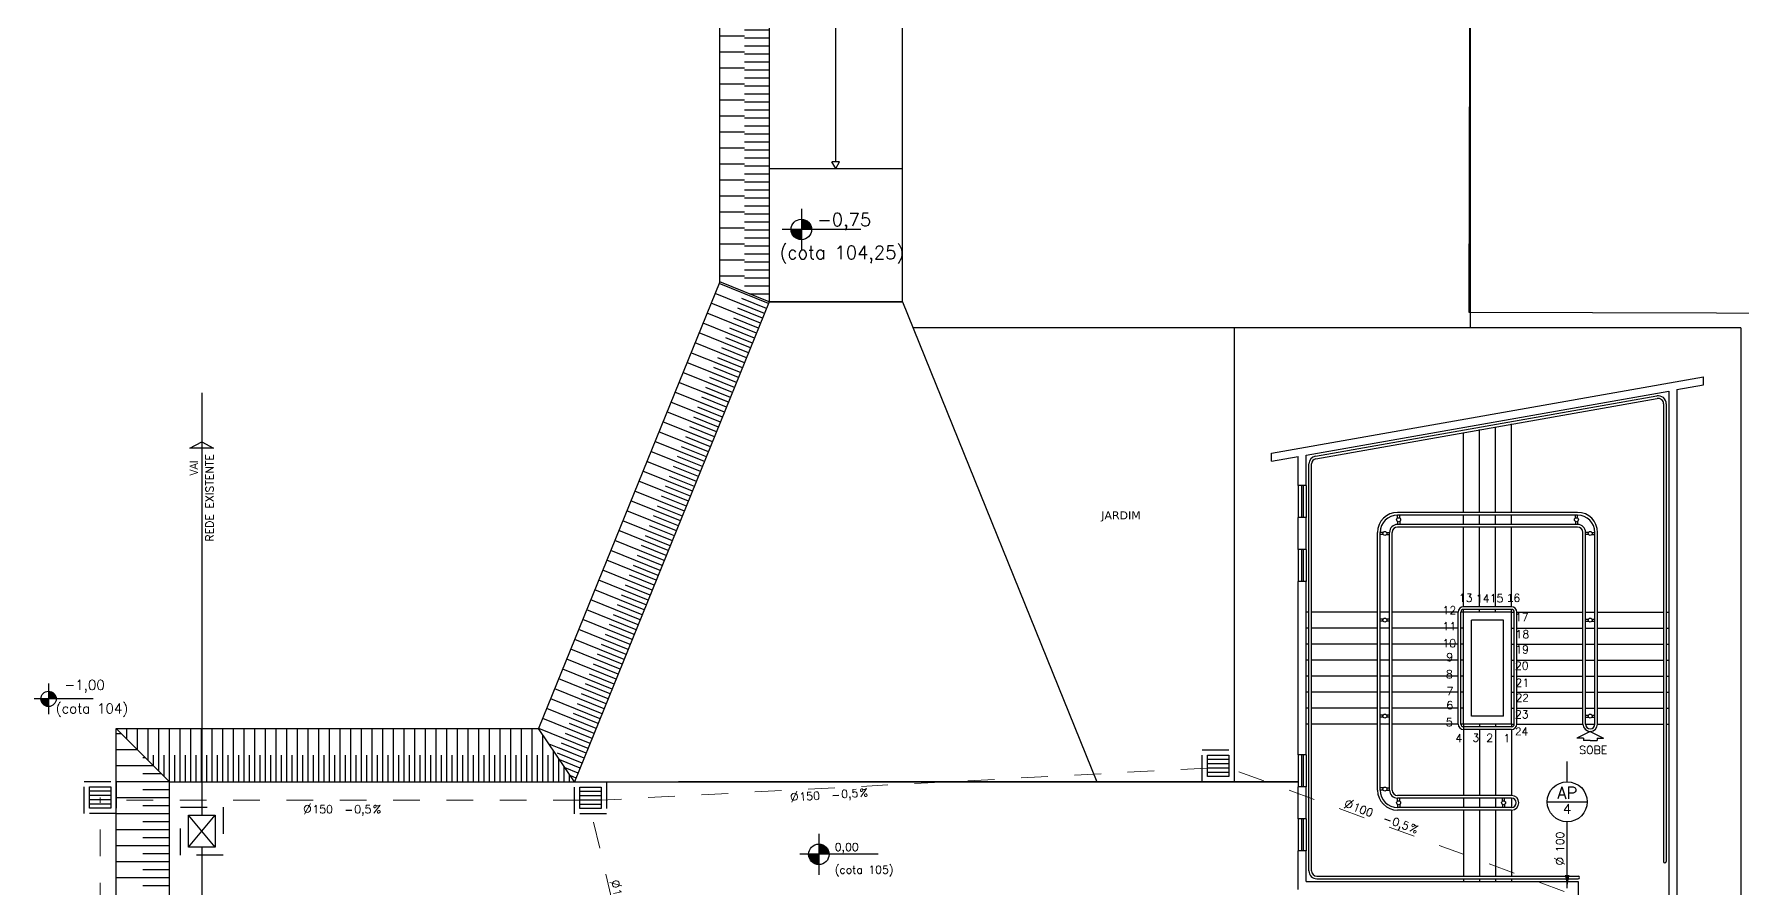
# Model space of a CAD drawing. Header units: millimetres. Extents: x -2485 to 3289, y -257 to 1952.
# Drawn here: x 40.77 to 47.17, y 53.94 to 57.14 of the extents above; entities that cross this region are included whole.
import ezdxf
from ezdxf.enums import TextEntityAlignment as Align

# ---------------------------------------------------------------- set-up
doc = ezdxf.new("R2010")
doc.units = ezdxf.units.MM
doc.header["$LTSCALE"] = 0.3
for name, pattern in [('CONTINUO', [0]), ('HID', [0.37, 0.07, -0.1, 0.03, -0.1, 0.07]), ('T-5CM', [0.1, 0.05, -0.05])]:
    doc.linetypes.add(name, pattern=pattern)
for name, color, linetype in [('CAIXAS', 3, 'Continuous'), ('IMPLANTAÇÃO ESGOTO', 2, 'Continuous'), ('PAREDE', 7, 'CONTINUO'), ('PAREDE_CTR25', 7, 'Continuous'), ('TEX', 11, 'Continuous'), ('TEXTO', 3, 'Continuous')]:
    doc.layers.add(name, color=color, linetype=linetype)
doc.layers.add('IMPLANTAÇÃO  ÁGUA PLUVIAL', color=6, linetype='HID', lineweight=15)
doc.layers.add('prumada', color=9, linetype='Continuous', lineweight=15)
doc.styles.add('ROMANS', font='romans.shx', dxfattribs={"height": 0.03})

# ---------------------------------------------------------------- blocks, each defined once
blk = doc.blocks.new('CP40N')
at = {"layer": 'CAIXAS', "linetype": 'T-5CM'}
for p, q in [((-0.3, -0.3), (-0.3, 0.3)), ((-0.3, 0.3), (0.3, 0.3)), ((0.3, 0.3), (0.3, -0.3)), ((0.3, -0.3), (-0.3, -0.3))]:
    blk.add_line(p, q, dxfattribs=at)
at = {"layer": 'CAIXAS', "color": 9, "linetype": 'Continuous'}
for p, q in [((-0.2, -0.2), (-0.2, 0.2)), ((-0.2, 0.2), (0.2, 0.2)), ((0.2, 0.2), (0.2, -0.2)), ((0.2, -0.2), (-0.2, -0.2))]:
    blk.add_line(p, q, dxfattribs=at)
at = {"layer": 'CAIXAS', "color": 7}
for p, q in [((0.2, 0.12), (-0.2, 0.12)), ((0.2, 0.04), (-0.2, 0.04)), ((0.2, -0.04), (-0.2, -0.04)), ((0.2, -0.12), (-0.2, -0.12))]:
    blk.add_line(p, q, dxfattribs=at)
blk = doc.blocks.new('N90')
at = {"layer": 'TEX'}
blk.add_line((0, 0.4152), (0, 0.4908), dxfattribs=at)
at = {"layer": 'TEX', "color": 5, "linetype": 'Continuous'}
blk.add_line((-0.075, 0.3402), (0.075, 0.3402), dxfattribs=at)
at = {"layer": 'TEX', "color": 11}
blk.add_line((0, 0.0162), (0, 0.2652), dxfattribs=at)
at = {"layer": 'TEX', "color": 5, "linetype": 'Continuous'}
blk.add_circle((0, 0.3402), 0.075, dxfattribs=at)
at = {"layer": 'TEX', "color": 11}
blk.add_solid([(0.0083, 0.0662), (-0.0083, 0.0662), (0, 0.0162)], dxfattribs=at)
at = {"layer": 'TEX', "color": 5, "style": 'ROMANS'}
blk.add_text('%%c', height=0.04, rotation=90, dxfattribs=at).set_placement((-0.0083, 0.1))
at = {"layer": 'TEX', "color": 9, "linetype": 'Continuous', "style": 'ROMANS'}
for tag, height, p in [('L', 0.045, (0, 0.3515)), ('N', 0.036, (0, 0.2952))]:
    blk.add_attdef(tag, text='', height=height, dxfattribs=at).set_placement(p, align=Align.CENTER)
at = {"layer": 'TEX', "color": 5, "linetype": 'Continuous', "style": 'ROMANS'}
blk.add_attdef('N', (-0.012, 0.1511), '', height=0.03, rotation=90, dxfattribs=at)
blk = doc.blocks.new('DD')
at = {"layer": 'TEX', "color": 9}
blk.add_line((0.1881, 0.0234), (0.2108, 0.0234), dxfattribs=at)
at = {"layer": 'TEX', "color": 9, "style": 'ROMANS'}
for s, height, p in [('%%c', 0.04, (0.0265, 0.0079)), ('%', 0.03, (0.2889, 0.0116))]:
    blk.add_text(s, height=height, dxfattribs=at).set_placement(p)
blk.add_attdef('N', (0.0624, 0.0116), '', height=0.03, dxfattribs=at)
blk.add_attdef('INCL', text='', height=0.03, dxfattribs=at).set_placement((0.2837, 0.0116), align=Align.RIGHT)
blk = doc.blocks.new('s8d')
at = {"layer": 'TEX', "color": 5}
blk.add_lwpolyline([(-0.024, -0.0446), (-0.024, 0.0446), (0, 0)], close=True, dxfattribs=at)
at = {"layer": 'TEX', "color": 5, "style": 'ROMANS'}
blk.add_text('VAI', height=0.03, dxfattribs=at).set_placement((-0.0704, 0.0146), align=Align.RIGHT)
blk.add_attdef('NOME', text='', height=0.03, dxfattribs=at).set_placement((-0.0466, -0.0446), align=Align.RIGHT)
blk = doc.blocks.new('ce50x60')
at = {"layer": 'CAIXAS', "linetype": 'T-5CM'}
for p, q in [((0, 0.8), (0.9, 0.8)), ((0, 0), (0, 0.8)), ((0.9, 0.8), (0.9, 0)), ((0.9, 0), (0, 0))]:
    blk.add_line(p, q, dxfattribs=at)
at = {"layer": 'CAIXAS', "color": 9, "linetype": 'Continuous'}
for p, q in [((0.15, 0.15), (0.15, 0.65)), ((0.15, 0.65), (0.75, 0.65)), ((0.75, 0.65), (0.75, 0.15)), ((0.75, 0.15), (0.15, 0.15))]:
    blk.add_line(p, q, dxfattribs=at)
at = {"layer": 'CAIXAS'}
for p, q in [((0.75, 0.65), (0.15, 0.15)), ((0.75, 0.15), (0.15, 0.65))]:
    blk.add_line(p, q, dxfattribs=at)

msp = doc.modelspace()

# ---------------------------------------------------------------- hatches: boundary and pattern name
at = {"layer": 'PAREDE'}
h = msp.add_hatch(color=256, dxfattribs=at)
h.paths.add_polyline_path([(43.708056, 54.107954), (43.708056, 54.069554), (43.746456, 54.069554, 0.41421356)])
h.paths.add_polyline_path([(43.708056, 54.069554), (43.669656, 54.069554, 0.41421356), (43.708056, 54.031154)])
h = msp.add_hatch(color=256, dxfattribs=at)
h.paths.add_polyline_path([(43.708056, 54.107954), (43.708056, 54.069554), (43.746456, 54.069554, 0.41421356)])
h.paths.add_polyline_path([(43.708056, 54.069554), (43.669656, 54.069554, 0.41421356), (43.708056, 54.031154)])
at = {"layer": 'PAREDE_CTR25'}
h = msp.add_hatch(dxfattribs=at)
h.set_pattern_fill('_USER', color=256, scale=0.06, style=0, pattern_type=0)
h.set_pattern_definition([(0, (43.336097, 56.17847), (0, 0.06), [])])
h.paths.add_polyline_path([(43.336097, 56.216032), (43.428775, 56.178472), (43.428775, 57.440912), (43.336097, 57.440912)])
h = msp.add_hatch(dxfattribs=at)
h.set_pattern_fill('_USER', color=256, scale=0.03, style=0, pattern_type=0)
h.set_pattern_definition([(0, (43.428775, 56.140912), (0, 0.03), [])])
h.paths.add_polyline_path([(43.428775, 56.178472), (43.521453, 56.140912), (43.521453, 57.440912), (43.428775, 57.440912)])
h = msp.add_hatch(color=256, dxfattribs=at)
h.paths.add_polyline_path([(43.642335, 56.451058), (43.642335, 56.412658), (43.680735, 56.412658, 0.41421356)])
h.paths.add_polyline_path([(43.642335, 56.412658), (43.603935, 56.412658, 0.41421356), (43.642335, 56.374258)])
h = msp.add_hatch(color=256, dxfattribs=at)
h.paths.add_polyline_path([(43.642335, 56.451058), (43.642335, 56.412658), (43.680735, 56.412658, 0.41421356)])
h.paths.add_polyline_path([(43.642335, 56.412658), (43.603935, 56.412658, 0.41421356), (43.642335, 56.374258)])
h = msp.add_hatch(color=256, dxfattribs=at)
h.paths.add_polyline_path([(40.81941, 54.68114), (40.81941, 54.65234), (40.84821, 54.65234, 0.41421356)])
h.paths.add_polyline_path([(40.81941, 54.65234), (40.79061, 54.65234, 0.41421356), (40.81941, 54.62354)])
h = msp.add_hatch(color=256, dxfattribs=at)
h.paths.add_polyline_path([(40.81941, 54.68114), (40.81941, 54.65234), (40.84821, 54.65234, 0.41421356)])
h.paths.add_polyline_path([(40.81941, 54.65234), (40.79061, 54.65234, 0.41421356), (40.81941, 54.62354)])

# ---------------------------------------------------------------- linework, layer by layer
at = {"layer": 'IMPLANTAÇÃO  ÁGUA PLUVIAL'}
for p, q in [((45.165453, 54.392912), (42.891953, 54.272912)), ((46.503358, 53.930319), (45.245453, 54.392912)), ((41.012453, 51.863038), (41.012453, 54.282135)), ((42.811953, 54.272912), (41.052453, 54.272912)), ((43.161453, 52.924967), (42.851431, 54.240912))]:
    msp.add_line(p, q, dxfattribs=at)
at = {"layer": 'IMPLANTAÇÃO ESGOTO'}
for p, q in [((41.393964, 55.799726), (41.393964, 54.21695)), ((41.393964, 54.09695), (41.393964, 52.615936))]:
    msp.add_line(p, q, dxfattribs=at)
at = {"layer": 'PAREDE'}
for p, q in [((43.336097, 56.216032), (42.657207, 54.540912)), ((43.519106, 56.13512), (43.333669, 56.210042)), ((43.521453, 56.140912), (43.336097, 56.216032)), ((43.521453, 56.140912), (42.791953, 54.340912)), ((43.521453, 56.140912), (42.791953, 54.340912)), ((43.521453, 56.140912), (42.791953, 54.340912)), ((43.489057, 56.060978), (43.30362, 56.135899)), ((43.504081, 56.098049), (43.318645, 56.17297)), ((43.504081, 56.098049), (43.411363, 56.13551)), ((43.511594, 56.116585), (43.418875, 56.154045)), ((43.519106, 56.13512), (43.426387, 56.172581)), ((44.021453, 56.140912), (43.521453, 56.140912)), ((43.521453, 56.140912), (44.021453, 56.140912)), ((44.021453, 56.140912), (44.750953, 54.340912)), ((43.474033, 56.023906), (43.288596, 56.098828)), ((43.481545, 56.042442), (43.388827, 56.079903)), ((43.489057, 56.060978), (43.396339, 56.098438)), ((43.496569, 56.079513), (43.403851, 56.116974)), ((43.443985, 55.949764), (43.258548, 56.024685)), ((43.459009, 55.986835), (43.273572, 56.061757)), ((43.451497, 55.9683), (43.358778, 56.00576)), ((43.459009, 55.986835), (43.366291, 56.024296)), ((43.466521, 56.005371), (43.373803, 56.042832)), ((43.474033, 56.023906), (43.381315, 56.061367)), ((45.265453, 56.043183), (44.06106, 56.043183)), ((45.265453, 56.043183), (45.265453, 54.340912)), ((47.165453, 56.043183), (45.265453, 56.043183)), ((47.165453, 56.043183), (47.165453, 53.489837)), ((43.413937, 55.875622), (43.2285, 55.950543)), ((43.428961, 55.912693), (43.243524, 55.987614)), ((43.428961, 55.912693), (43.336242, 55.950153)), ((43.436473, 55.931228), (43.343754, 55.968689)), ((43.443985, 55.949764), (43.351266, 55.987225)), ((43.383888, 55.801479), (43.198451, 55.8764)), ((43.398912, 55.83855), (43.213476, 55.913472)), ((43.398912, 55.83855), (43.306194, 55.876011)), ((43.406424, 55.857086), (43.313706, 55.894547)), ((43.413937, 55.875622), (43.321218, 55.913082)), ((43.421449, 55.894157), (43.32873, 55.931618)), ((43.368864, 55.764408), (43.183427, 55.839329)), ((43.376376, 55.782943), (43.283658, 55.820404)), ((43.383888, 55.801479), (43.29117, 55.83894)), ((43.3914, 55.820015), (43.298682, 55.857475)), ((45.405453, 55.574319), (47.025453, 55.859969)), ((45.535453, 55.566779), (46.895453, 55.806584)), ((46.895453, 55.806584), (46.895453, 53.877837)), ((46.925453, 55.811873), (47.025453, 55.829506)), ((46.925453, 55.811873), (46.925453, 53.847837)), ((47.025453, 55.829506), (47.025453, 55.859969)), ((43.338816, 55.690265), (43.153379, 55.765187)), ((43.35384, 55.727337), (43.168403, 55.802258)), ((43.346328, 55.708801), (43.253609, 55.746262)), ((43.35384, 55.727337), (43.261122, 55.764797)), ((43.361352, 55.745872), (43.268634, 55.783333)), ((43.368864, 55.764408), (43.276146, 55.801868)), ((45.570243, 55.562759), (46.850243, 55.788458)), ((45.57198, 55.552911), (46.85198, 55.77861)), ((46.875453, 55.758913), (46.875453, 54.04264)), ((46.885453, 55.758913), (46.885453, 54.04264)), ((43.308768, 55.616123), (43.123331, 55.691044)), ((43.323792, 55.653194), (43.138355, 55.728115)), ((43.323792, 55.653194), (43.231073, 55.690655)), ((43.331304, 55.67173), (43.238585, 55.70919)), ((43.338816, 55.690265), (43.246097, 55.727726)), ((46.305453, 55.673), (46.305453, 55.683155)), ((46.305453, 55.35167), (46.305453, 55.682242)), ((43.278719, 55.54198), (43.093282, 55.616902)), ((43.293743, 55.579052), (43.108306, 55.653973)), ((43.293743, 55.579052), (43.201025, 55.616512)), ((43.301255, 55.597587), (43.208537, 55.635048)), ((43.308768, 55.616123), (43.216049, 55.653584)), ((43.31628, 55.634658), (43.223561, 55.672119)), ((46.125453, 55.641262), (46.125453, 55.651416)), ((46.125453, 55.35167), (46.125453, 55.650503)), ((46.185453, 55.651841), (46.185453, 55.661995)), ((46.185453, 55.35167), (46.185453, 55.661083)), ((46.245453, 55.662421), (46.245453, 55.672575)), ((46.245453, 55.35167), (46.245453, 55.671663)), ((43.263695, 55.504909), (43.078258, 55.57983)), ((43.271207, 55.523445), (43.178489, 55.560905)), ((43.278719, 55.54198), (43.186001, 55.579441)), ((43.286231, 55.560516), (43.193513, 55.597977)), ((45.405453, 55.543856), (45.405453, 55.574319)), ((45.405453, 55.543856), (45.505453, 55.561489)), ((45.505453, 55.452308), (45.505453, 55.561489)), ((45.535453, 55.452308), (45.535453, 55.566779)), ((43.233647, 55.430767), (43.04821, 55.505688)), ((43.248671, 55.467838), (43.063234, 55.542759)), ((43.241159, 55.449302), (43.14844, 55.486763)), ((43.248671, 55.467838), (43.155952, 55.505299)), ((43.256183, 55.486373), (43.163465, 55.523834)), ((43.263695, 55.504909), (43.170977, 55.54237)), ((45.545453, 54.007837), (45.545453, 55.533215)), ((45.555453, 54.007837), (45.555453, 55.533215)), ((43.203598, 55.356624), (43.018162, 55.431546)), ((43.218623, 55.393695), (43.033186, 55.468617)), ((43.218623, 55.393695), (43.125904, 55.431156)), ((43.226135, 55.412231), (43.133416, 55.449692)), ((43.233647, 55.430767), (43.140928, 55.468227)), ((45.535453, 55.452308), (45.505453, 55.452308)), ((45.505453, 55.452308), (45.505453, 55.332308)), ((45.517453, 55.452308), (45.517453, 55.332308)), ((45.523453, 55.452308), (45.523453, 55.332308)), ((45.535453, 55.452308), (45.535453, 55.332308)), ((43.188574, 55.319553), (43.003137, 55.394474)), ((43.196086, 55.338089), (43.103368, 55.375549)), ((43.203598, 55.356624), (43.11088, 55.394085)), ((43.211111, 55.37516), (43.118392, 55.41262)), ((43.158526, 55.24541), (42.973089, 55.320332)), ((43.17355, 55.282482), (42.988113, 55.357403)), ((43.166038, 55.263946), (43.07332, 55.301407)), ((43.17355, 55.282482), (43.080832, 55.319942)), ((43.181062, 55.301017), (43.088344, 55.338478)), ((43.188574, 55.319553), (43.095856, 55.357014)), ((45.505453, 55.212308), (45.505453, 55.332308)), ((45.535453, 55.332308), (45.505453, 55.332308)), ((45.535453, 55.212308), (45.535453, 55.332308)), ((46.552953, 55.35167), (45.877953, 55.35167)), ((46.552953, 55.34167), (45.877953, 55.34167)), ((45.877953, 55.330514), (45.877953, 55.34167)), ((45.877953, 55.317826), (45.877953, 55.30667)), ((46.552953, 55.30667), (45.877953, 55.30667)), ((46.552953, 55.29667), (45.877953, 55.29667)), ((45.885953, 55.330514), (45.885953, 55.34167)), ((45.885953, 55.317826), (45.885953, 55.30667)), ((46.125453, 55.30667), (46.125453, 55.34167)), ((46.125453, 54.997837), (46.125453, 55.29667)), ((46.185453, 55.30667), (46.185453, 55.34167)), ((46.185453, 54.997837), (46.185453, 55.29667)), ((46.245453, 55.30667), (46.245453, 55.34167)), ((46.245453, 54.997837), (46.245453, 55.29667)), ((46.305453, 55.30667), (46.305453, 55.34167)), ((46.305453, 54.997837), (46.305453, 55.29667)), ((46.544953, 55.330514), (46.544953, 55.34167)), ((46.544953, 55.317826), (46.544953, 55.30667)), ((46.552953, 55.330514), (46.552953, 55.34167)), ((46.552953, 55.317826), (46.552953, 55.30667)), ((43.128478, 55.171268), (42.943041, 55.246189)), ((43.143502, 55.208339), (42.958065, 55.283261)), ((43.143502, 55.208339), (43.050783, 55.2458)), ((43.151014, 55.226875), (43.058295, 55.264335)), ((43.158526, 55.24541), (43.065808, 55.282871)), ((45.802953, 54.310337), (45.802953, 55.27667)), ((45.824108, 55.27667), (45.812953, 55.27667)), ((45.812953, 54.310337), (45.812953, 55.27667)), ((45.824108, 55.26867), (45.812953, 55.26867)), ((45.836797, 55.27667), (45.847953, 55.27667)), ((45.836797, 55.26867), (45.847953, 55.26867)), ((45.847953, 54.310337), (45.847953, 55.27667)), ((45.857953, 54.310337), (45.857953, 55.27667)), ((46.572953, 54.557837), (46.572953, 55.27667)), ((46.582953, 54.557837), (46.582953, 55.27667)), ((46.594108, 55.27667), (46.582953, 55.27667)), ((46.594108, 55.26867), (46.582953, 55.26867)), ((46.606797, 55.27667), (46.617953, 55.27667)), ((46.606797, 55.26867), (46.617953, 55.26867)), ((46.617953, 54.557837), (46.617953, 55.27667)), ((46.627953, 54.557837), (46.627953, 55.27667)), ((43.098429, 55.097125), (42.912993, 55.172047)), ((43.113454, 55.134197), (42.928017, 55.209118)), ((43.113454, 55.134197), (43.020735, 55.171657)), ((43.120966, 55.152732), (43.028247, 55.190193)), ((43.128478, 55.171268), (43.035759, 55.208729)), ((43.13599, 55.189804), (43.043271, 55.227264)), ((45.535453, 55.212308), (45.505453, 55.212308)), ((45.505453, 55.212308), (45.505453, 55.092308)), ((45.517453, 55.212308), (45.517453, 55.092308)), ((45.523453, 55.212308), (45.523453, 55.092308)), ((45.535453, 55.212308), (45.535453, 55.092308)), ((43.083405, 55.060054), (42.897968, 55.134976)), ((43.090917, 55.07859), (42.998199, 55.116051)), ((43.098429, 55.097125), (43.005711, 55.134586)), ((43.105941, 55.115661), (43.013223, 55.153122)), ((43.053357, 54.985912), (42.86792, 55.060833)), ((43.068381, 55.022983), (42.882944, 55.097904)), ((43.060869, 55.004447), (42.968151, 55.041908)), ((43.068381, 55.022983), (42.975663, 55.060444)), ((43.075893, 55.041519), (42.983175, 55.078979)), ((43.083405, 55.060054), (42.990687, 55.097515)), ((45.505453, 54.442837), (45.505453, 55.092308)), ((45.535453, 55.092308), (45.505453, 55.092308)), ((45.535453, 54.442837), (45.535453, 55.092308)), ((43.023309, 54.911769), (42.837872, 54.986691)), ((43.038333, 54.948841), (42.852896, 55.023762)), ((43.038333, 54.948841), (42.945614, 54.986301)), ((43.045845, 54.967376), (42.953126, 55.004837)), ((43.053357, 54.985912), (42.960639, 55.023372)), ((45.545453, 54.977837), (45.535453, 54.977837)), ((45.802953, 54.977837), (45.555453, 54.977837)), ((45.825453, 54.977837), (45.812953, 54.977837)), ((45.825453, 54.977837), (45.812953, 54.977837)), ((45.847953, 54.977837), (45.812953, 54.977837)), ((45.847953, 54.977837), (45.835453, 54.977837)), ((45.847953, 54.977837), (45.835453, 54.977837)), ((46.105453, 54.977837), (45.857953, 54.977837)), ((46.105453, 54.557837), (46.105453, 54.977837)), ((46.115453, 54.557837), (46.115453, 54.977837)), ((46.125453, 54.977837), (46.115453, 54.977837)), ((46.125453, 54.977837), (46.115453, 54.977837)), ((46.305453, 54.997837), (46.125453, 54.997837)), ((46.305453, 54.987837), (46.125453, 54.987837)), ((46.125453, 54.977837), (46.125453, 54.987837)), ((46.305453, 54.977837), (46.125453, 54.977837)), ((46.125453, 54.557837), (46.125453, 54.977837)), ((46.185453, 54.977837), (46.185453, 54.987837)), ((46.245453, 54.977837), (46.245453, 54.987837)), ((46.305453, 54.977837), (46.305453, 54.987837)), ((46.305453, 54.977837), (46.315453, 54.977837)), ((46.305453, 54.977837), (46.315453, 54.977837)), ((46.305453, 54.557837), (46.305453, 54.977837)), ((46.315453, 54.557837), (46.315453, 54.977837)), ((46.325453, 54.557837), (46.325453, 54.977837)), ((46.325453, 54.977837), (46.572953, 54.977837)), ((46.582953, 54.977837), (46.595453, 54.977837)), ((46.582953, 54.977837), (46.617953, 54.977837)), ((46.605453, 54.977837), (46.617953, 54.977837)), ((46.627953, 54.977837), (46.875453, 54.977837)), ((46.885453, 54.977837), (46.895453, 54.977837)), ((42.99326, 54.837627), (42.807823, 54.912548)), ((43.008285, 54.874698), (42.822848, 54.949619)), ((43.008285, 54.874698), (42.915566, 54.912159)), ((43.015797, 54.893234), (42.923078, 54.930694)), ((43.023309, 54.911769), (42.93059, 54.94923)), ((43.030821, 54.930305), (42.938102, 54.967766)), ((45.545453, 54.917837), (45.535453, 54.917837)), ((45.802953, 54.917837), (45.555453, 54.917837)), ((45.824108, 54.951837), (45.812953, 54.951837)), ((45.824108, 54.943837), (45.812953, 54.943837)), ((45.825453, 54.917837), (45.812953, 54.917837)), ((45.825453, 54.917837), (45.812953, 54.917837)), ((45.847953, 54.917837), (45.812953, 54.917837)), ((45.847953, 54.917837), (45.835453, 54.917837)), ((45.847953, 54.917837), (45.835453, 54.917837)), ((45.847953, 54.951837), (45.836797, 54.951837)), ((45.847953, 54.943837), (45.836797, 54.943837)), ((46.105453, 54.917837), (45.857953, 54.917837)), ((46.125453, 54.917837), (46.115453, 54.917837)), ((46.125453, 54.917837), (46.115453, 54.917837)), ((46.275453, 54.947837), (46.155453, 54.947837)), ((46.155453, 54.587837), (46.155453, 54.947837)), ((46.275453, 54.587837), (46.275453, 54.947837)), ((46.305453, 54.917837), (46.315453, 54.917837)), ((46.305453, 54.917837), (46.315453, 54.917837)), ((46.325453, 54.917837), (46.572953, 54.917837)), ((46.582953, 54.951837), (46.594108, 54.951837)), ((46.582953, 54.943837), (46.594108, 54.943837)), ((46.582953, 54.917837), (46.595453, 54.917837)), ((46.582953, 54.917837), (46.617953, 54.917837)), ((46.605453, 54.917837), (46.617953, 54.917837)), ((46.606797, 54.951837), (46.617953, 54.951837)), ((46.606797, 54.943837), (46.617953, 54.943837)), ((46.627953, 54.917837), (46.875453, 54.917837)), ((46.885453, 54.917837), (46.895453, 54.917837)), ((42.978236, 54.800556), (42.792799, 54.875477)), ((42.985748, 54.819091), (42.89303, 54.856552)), ((42.99326, 54.837627), (42.900542, 54.875087)), ((43.000772, 54.856162), (42.908054, 54.893623)), ((45.545453, 54.857837), (45.535453, 54.857837)), ((45.802953, 54.857837), (45.555453, 54.857837)), ((45.825453, 54.857837), (45.812953, 54.857837)), ((45.825453, 54.857837), (45.812953, 54.857837)), ((45.847953, 54.857837), (45.812953, 54.857837)), ((45.847953, 54.857837), (45.835453, 54.857837)), ((45.847953, 54.857837), (45.835453, 54.857837)), ((46.105453, 54.857837), (45.857953, 54.857837)), ((46.125453, 54.857837), (46.115453, 54.857837)), ((46.305453, 54.857837), (46.315453, 54.857837)), ((46.325453, 54.857837), (46.572953, 54.857837)), ((46.582953, 54.857837), (46.595453, 54.857837)), ((46.582953, 54.857837), (46.617953, 54.857837)), ((46.605453, 54.857837), (46.617953, 54.857837)), ((46.627953, 54.857837), (46.875453, 54.857837)), ((46.885453, 54.857837), (46.895453, 54.857837)), ((42.948188, 54.726413), (42.762751, 54.801334)), ((42.963212, 54.763484), (42.777775, 54.838406)), ((42.9557, 54.744949), (42.862982, 54.782409)), ((42.963212, 54.763484), (42.870494, 54.800945)), ((42.970724, 54.78202), (42.878006, 54.819481)), ((42.978236, 54.800556), (42.885518, 54.838016)), ((45.545453, 54.797837), (45.535453, 54.797837)), ((45.802953, 54.797837), (45.555453, 54.797837)), ((45.825453, 54.797837), (45.812953, 54.797837)), ((45.825453, 54.797837), (45.812953, 54.797837)), ((45.847953, 54.797837), (45.812953, 54.797837)), ((45.847953, 54.797837), (45.835453, 54.797837)), ((45.847953, 54.797837), (45.835453, 54.797837)), ((46.105453, 54.797837), (45.857953, 54.797837)), ((46.125453, 54.797837), (46.115453, 54.797837)), ((46.305453, 54.797837), (46.315453, 54.797837)), ((46.325453, 54.797837), (46.572953, 54.797837)), ((46.582953, 54.797837), (46.595453, 54.797837)), ((46.582953, 54.797837), (46.617953, 54.797837)), ((46.605453, 54.797837), (46.617953, 54.797837)), ((46.627953, 54.797837), (46.875453, 54.797837)), ((46.885453, 54.797837), (46.895453, 54.797837)), ((42.91814, 54.652271), (42.732703, 54.727192)), ((42.933164, 54.689342), (42.747727, 54.764263)), ((42.933164, 54.689342), (42.840445, 54.726803)), ((42.940676, 54.707877), (42.847957, 54.745338)), ((42.948188, 54.726413), (42.855469, 54.763874)), ((45.545453, 54.737837), (45.535453, 54.737837)), ((45.802953, 54.737837), (45.555453, 54.737837)), ((45.825453, 54.737837), (45.812953, 54.737837)), ((45.825453, 54.737837), (45.812953, 54.737837)), ((45.847953, 54.737837), (45.812953, 54.737837)), ((45.847953, 54.737837), (45.812953, 54.737837)), ((45.847953, 54.737837), (45.835453, 54.737837)), ((45.847953, 54.737837), (45.835453, 54.737837)), ((46.105453, 54.737837), (45.857953, 54.737837)), ((46.125453, 54.737837), (46.115453, 54.737837)), ((46.305453, 54.737837), (46.315453, 54.737837)), ((46.305453, 54.737837), (46.315453, 54.737837)), ((46.325453, 54.737837), (46.572953, 54.737837)), ((46.325453, 54.737837), (46.572953, 54.737837)), ((46.582953, 54.737837), (46.595453, 54.737837)), ((46.582953, 54.737837), (46.595453, 54.737837)), ((46.582953, 54.737837), (46.617953, 54.737837)), ((46.582953, 54.737837), (46.617953, 54.737837)), ((46.605453, 54.737837), (46.617953, 54.737837)), ((46.605453, 54.737837), (46.617953, 54.737837)), ((46.627953, 54.737837), (46.875453, 54.737837)), ((46.627953, 54.737837), (46.875453, 54.737837)), ((46.885453, 54.737837), (46.895453, 54.737837)), ((46.885453, 54.737837), (46.895453, 54.737837)), ((42.903115, 54.615199), (42.717679, 54.690121)), ((42.910628, 54.633735), (42.817909, 54.671196)), ((42.91814, 54.652271), (42.825421, 54.689731)), ((42.925652, 54.670806), (42.832933, 54.708267)), ((45.545453, 54.677837), (45.535453, 54.677837)), ((45.802953, 54.677837), (45.555453, 54.677837)), ((45.825453, 54.677837), (45.812953, 54.677837)), ((45.825453, 54.677837), (45.812953, 54.677837)), ((45.847953, 54.677837), (45.812953, 54.677837)), ((45.847953, 54.677837), (45.835453, 54.677837)), ((45.847953, 54.677837), (45.835453, 54.677837)), ((46.105453, 54.677837), (45.857953, 54.677837)), ((46.125453, 54.677837), (46.115453, 54.677837)), ((46.125453, 54.677837), (46.115453, 54.677837)), ((46.305453, 54.677837), (46.315453, 54.677837)), ((46.305453, 54.677837), (46.315453, 54.677837)), ((46.325453, 54.677837), (46.572953, 54.677837)), ((46.582953, 54.677837), (46.595453, 54.677837)), ((46.582953, 54.677837), (46.617953, 54.677837)), ((46.605453, 54.677837), (46.617953, 54.677837)), ((46.627953, 54.677837), (46.875453, 54.677837)), ((46.885453, 54.677837), (46.895453, 54.677837)), ((42.873067, 54.541057), (42.68763, 54.615978)), ((42.888091, 54.578128), (42.702654, 54.653049)), ((42.880579, 54.559593), (42.787861, 54.597053)), ((42.888091, 54.578128), (42.795373, 54.615589)), ((42.895603, 54.596664), (42.802885, 54.634124)), ((42.903115, 54.615199), (42.810397, 54.65266)), ((45.545453, 54.617837), (45.535453, 54.617837)), ((45.545453, 54.617837), (45.535453, 54.617837)), ((45.802953, 54.617837), (45.555453, 54.617837)), ((45.825453, 54.617837), (45.812953, 54.617837)), ((45.825453, 54.617837), (45.812953, 54.617837)), ((45.847953, 54.617837), (45.812953, 54.617837)), ((45.824108, 54.591837), (45.812953, 54.591837)), ((45.847953, 54.617837), (45.835453, 54.617837)), ((45.847953, 54.617837), (45.835453, 54.617837)), ((45.847953, 54.591837), (45.836797, 54.591837)), ((46.105453, 54.617837), (45.857953, 54.617837)), ((46.125453, 54.617837), (46.115453, 54.617837)), ((46.125453, 54.617837), (46.115453, 54.617837)), ((46.305453, 54.617837), (46.315453, 54.617837)), ((46.305453, 54.617837), (46.315453, 54.617837)), ((46.325453, 54.617837), (46.572953, 54.617837)), ((46.582953, 54.617837), (46.595453, 54.617837)), ((46.582953, 54.617837), (46.617953, 54.617837)), ((46.582953, 54.591837), (46.594108, 54.591837)), ((46.605453, 54.617837), (46.617953, 54.617837)), ((46.606797, 54.591837), (46.617953, 54.591837)), ((46.627953, 54.617837), (46.875453, 54.617837)), ((46.885453, 54.617837), (46.895453, 54.617837)), ((41.072453, 53.427837), (41.072453, 54.540912)), ((41.072453, 54.540912), (42.657207, 54.540912)), ((41.072453, 54.540912), (41.272453, 54.340912)), ((41.112453, 54.500912), (41.112453, 54.540912)), ((41.152453, 54.460912), (41.152453, 54.540912)), ((41.192453, 54.440912), (41.192453, 54.540912)), ((41.232453, 54.440912), (41.232453, 54.540912)), ((41.272453, 54.440912), (41.272453, 54.540912)), ((41.312453, 54.440912), (41.312453, 54.540912)), ((41.352453, 54.440912), (41.352453, 54.540912)), ((41.392453, 54.440912), (41.392453, 54.540912)), ((41.432453, 54.440912), (41.432453, 54.540912)), ((41.472453, 54.440912), (41.472453, 54.540912)), ((41.512453, 54.440912), (41.512453, 54.540912)), ((41.552453, 54.440912), (41.552453, 54.540912)), ((41.592453, 54.440912), (41.592453, 54.540912)), ((41.632453, 54.440912), (41.632453, 54.540912)), ((41.672453, 54.440912), (41.672453, 54.540912)), ((41.712453, 54.440912), (41.712453, 54.540912)), ((41.752453, 54.440912), (41.752453, 54.540912)), ((41.792453, 54.440912), (41.792453, 54.540912)), ((41.832453, 54.440912), (41.832453, 54.540912)), ((41.872453, 54.440912), (41.872453, 54.540912)), ((41.912453, 54.440912), (41.912453, 54.540912)), ((41.952453, 54.440912), (41.952453, 54.540912)), ((41.992453, 54.440912), (41.992453, 54.540912)), ((42.032453, 54.440912), (42.032453, 54.540912)), ((42.072453, 54.440912), (42.072453, 54.540912)), ((42.112453, 54.440912), (42.112453, 54.540912)), ((42.152453, 54.440912), (42.152453, 54.540912)), ((42.192453, 54.440912), (42.192453, 54.540912)), ((42.232453, 54.440912), (42.232453, 54.540912)), ((42.272453, 54.440912), (42.272453, 54.540912)), ((42.312453, 54.440912), (42.312453, 54.540912)), ((42.352453, 54.440912), (42.352453, 54.540912)), ((42.392453, 54.440912), (42.392453, 54.540912)), ((42.432453, 54.440912), (42.432453, 54.540912)), ((42.472453, 54.440912), (42.472453, 54.540912)), ((42.512453, 54.440912), (42.512453, 54.540912)), ((42.552453, 54.440912), (42.552453, 54.540912)), ((42.592453, 54.440912), (42.592453, 54.540912)), ((42.632453, 54.440912), (42.632453, 54.540912)), ((42.791953, 54.340912), (42.657207, 54.540912)), ((42.791953, 54.340912), (42.657207, 54.540912)), ((42.843019, 54.466914), (42.657582, 54.541836)), ((42.858043, 54.503986), (42.672606, 54.578907)), ((42.858043, 54.503986), (42.765325, 54.541446)), ((42.865555, 54.522521), (42.772837, 54.559982)), ((42.873067, 54.541057), (42.780349, 54.578518)), ((45.545453, 54.557837), (45.535453, 54.557837)), ((45.545453, 54.557837), (45.535453, 54.557837)), ((45.802953, 54.557837), (45.555453, 54.557837)), ((45.824108, 54.583837), (45.812953, 54.583837)), ((45.825453, 54.557837), (45.812953, 54.557837)), ((45.847953, 54.557837), (45.812953, 54.557837)), ((45.847953, 54.557837), (45.835453, 54.557837)), ((45.847953, 54.583837), (45.836797, 54.583837)), ((46.105453, 54.557837), (45.857953, 54.557837)), ((46.125453, 54.557837), (46.115453, 54.557837)), ((46.305453, 54.557837), (46.125453, 54.557837)), ((46.125453, 54.557837), (46.125453, 54.537837)), ((46.305453, 54.547837), (46.125453, 54.547837)), ((46.305453, 54.537837), (46.125453, 54.537837)), ((46.125453, 54.537837), (46.125453, 54.290337)), ((46.275453, 54.587837), (46.155453, 54.587837)), ((46.185453, 54.557837), (46.185453, 54.547837)), ((46.185453, 54.537837), (46.185453, 54.290337)), ((46.245453, 54.557837), (46.245453, 54.547837)), ((46.245453, 54.537837), (46.245453, 54.290337)), ((46.305453, 54.557837), (46.315453, 54.557837)), ((46.305453, 54.557837), (46.305453, 54.547837)), ((46.305453, 54.537837), (46.305453, 54.290337)), ((46.325453, 54.557837), (46.572953, 54.557837)), ((46.600453, 54.530337), (46.550588, 54.505404)), ((46.582953, 54.583837), (46.594108, 54.583837)), ((46.582953, 54.557837), (46.595453, 54.557837)), ((46.595453, 54.557837), (46.617953, 54.557837)), ((46.600453, 54.530337), (46.650318, 54.505404)), ((46.606797, 54.583837), (46.617953, 54.583837)), ((46.627953, 54.557837), (46.875453, 54.557837)), ((46.885453, 54.557837), (46.895453, 54.557837)), ((41.072453, 54.522135), (41.09123, 54.522135)), ((41.072453, 54.462135), (41.15123, 54.462135)), ((42.672453, 54.440912), (42.672453, 54.518283)), ((42.827995, 54.429843), (42.696148, 54.483113)), ((42.827995, 54.429843), (42.735276, 54.467304)), ((42.835507, 54.448379), (42.742788, 54.485839)), ((42.843019, 54.466914), (42.7503, 54.504375)), ((42.850531, 54.48545), (42.757813, 54.522911)), ((46.574657, 54.505404), (46.550588, 54.505404)), ((46.574657, 54.505404), (46.574657, 54.496555)), ((46.600453, 54.496555), (46.574657, 54.496555)), ((46.600453, 54.496555), (46.626248, 54.496555)), ((46.626248, 54.505404), (46.626248, 54.496555)), ((46.626248, 54.505404), (46.650318, 54.505404)), ((41.072453, 54.402135), (41.172453, 54.402135)), ((41.172453, 54.432135), (41.18123, 54.432135)), ((41.172453, 54.402135), (41.21123, 54.402135)), ((41.192453, 54.420912), (41.192453, 54.440912)), ((41.192453, 54.420912), (41.192453, 54.440912)), ((41.212453, 54.400912), (41.212453, 54.440912)), ((41.232453, 54.380912), (41.232453, 54.440912)), ((41.232453, 54.380912), (41.232453, 54.440912)), ((41.252453, 54.360912), (41.252453, 54.440912)), ((41.272453, 54.340912), (41.272453, 54.440912)), ((41.272453, 54.340912), (41.272453, 54.440912)), ((41.292453, 54.340912), (41.292453, 54.440912)), ((41.312453, 54.340912), (41.312453, 54.440912)), ((41.312453, 54.340912), (41.312453, 54.440912)), ((41.332453, 54.340912), (41.332453, 54.440912)), ((41.352453, 54.340912), (41.352453, 54.440912)), ((41.352453, 54.340912), (41.352453, 54.440912)), ((41.372453, 54.340912), (41.372453, 54.440912)), ((41.392453, 54.340912), (41.392453, 54.440912)), ((41.392453, 54.340912), (41.392453, 54.440912)), ((41.412453, 54.340912), (41.412453, 54.440912)), ((41.432453, 54.340912), (41.432453, 54.440912)), ((41.432453, 54.340912), (41.432453, 54.440912)), ((41.452453, 54.340912), (41.452453, 54.440912)), ((41.472453, 54.340912), (41.472453, 54.440912)), ((41.472453, 54.340912), (41.472453, 54.440912)), ((41.492453, 54.340912), (41.492453, 54.440912)), ((41.512453, 54.340912), (41.512453, 54.440912)), ((41.512453, 54.340912), (41.512453, 54.440912)), ((41.532453, 54.340912), (41.532453, 54.440912)), ((41.552453, 54.340912), (41.552453, 54.440912)), ((41.552453, 54.340912), (41.552453, 54.440912)), ((41.572453, 54.340912), (41.572453, 54.440912)), ((41.592453, 54.340912), (41.592453, 54.440912)), ((41.592453, 54.340912), (41.592453, 54.440912)), ((41.612453, 54.340912), (41.612453, 54.440912)), ((41.632453, 54.340912), (41.632453, 54.440912)), ((41.632453, 54.340912), (41.632453, 54.440912)), ((41.652453, 54.340912), (41.652453, 54.440912)), ((41.672453, 54.340912), (41.672453, 54.440912)), ((41.672453, 54.340912), (41.672453, 54.440912)), ((41.692453, 54.340912), (41.692453, 54.440912)), ((41.712453, 54.340912), (41.712453, 54.440912)), ((41.712453, 54.340912), (41.712453, 54.440912)), ((41.732453, 54.340912), (41.732453, 54.440912)), ((41.752453, 54.340912), (41.752453, 54.440912)), ((41.752453, 54.340912), (41.752453, 54.440912)), ((41.772453, 54.340912), (41.772453, 54.440912)), ((41.792453, 54.340912), (41.792453, 54.440912)), ((41.792453, 54.340912), (41.792453, 54.440912)), ((41.812453, 54.340912), (41.812453, 54.440912)), ((41.832453, 54.340912), (41.832453, 54.440912)), ((41.832453, 54.340912), (41.832453, 54.440912)), ((41.852453, 54.340912), (41.852453, 54.440912)), ((41.872453, 54.340912), (41.872453, 54.440912)), ((41.872453, 54.340912), (41.872453, 54.440912)), ((41.892453, 54.340912), (41.892453, 54.440912)), ((41.912453, 54.340912), (41.912453, 54.440912)), ((41.912453, 54.340912), (41.912453, 54.440912)), ((41.932453, 54.340912), (41.932453, 54.440912)), ((41.952453, 54.340912), (41.952453, 54.440912)), ((41.952453, 54.340912), (41.952453, 54.440912)), ((41.972453, 54.340912), (41.972453, 54.440912)), ((41.992453, 54.340912), (41.992453, 54.440912)), ((41.992453, 54.340912), (41.992453, 54.440912)), ((42.012453, 54.340912), (42.012453, 54.440912)), ((42.032453, 54.340912), (42.032453, 54.440912)), ((42.032453, 54.340912), (42.032453, 54.440912)), ((42.052453, 54.340912), (42.052453, 54.440912)), ((42.072453, 54.340912), (42.072453, 54.440912)), ((42.072453, 54.340912), (42.072453, 54.440912)), ((42.092453, 54.340912), (42.092453, 54.440912)), ((42.112453, 54.340912), (42.112453, 54.440912)), ((42.112453, 54.340912), (42.112453, 54.440912)), ((42.132453, 54.340912), (42.132453, 54.440912)), ((42.152453, 54.340912), (42.152453, 54.440912)), ((42.152453, 54.340912), (42.152453, 54.440912)), ((42.172453, 54.340912), (42.172453, 54.440912)), ((42.192453, 54.340912), (42.192453, 54.440912)), ((42.192453, 54.340912), (42.192453, 54.440912)), ((42.212453, 54.340912), (42.212453, 54.440912)), ((42.232453, 54.340912), (42.232453, 54.440912)), ((42.232453, 54.340912), (42.232453, 54.440912)), ((42.252453, 54.340912), (42.252453, 54.440912)), ((42.272453, 54.340912), (42.272453, 54.440912)), ((42.272453, 54.340912), (42.272453, 54.440912)), ((42.292453, 54.340912), (42.292453, 54.440912)), ((42.312453, 54.340912), (42.312453, 54.440912)), ((42.312453, 54.340912), (42.312453, 54.440912)), ((42.332453, 54.340912), (42.332453, 54.440912)), ((42.352453, 54.340912), (42.352453, 54.440912)), ((42.352453, 54.340912), (42.352453, 54.440912)), ((42.372453, 54.340912), (42.372453, 54.440912)), ((42.392453, 54.340912), (42.392453, 54.440912)), ((42.392453, 54.340912), (42.392453, 54.440912)), ((42.412453, 54.340912), (42.412453, 54.440912)), ((42.432453, 54.340912), (42.432453, 54.440912)), ((42.432453, 54.340912), (42.432453, 54.440912)), ((42.452453, 54.340912), (42.452453, 54.440912)), ((42.472453, 54.340912), (42.472453, 54.440912)), ((42.472453, 54.340912), (42.472453, 54.440912)), ((42.492453, 54.340912), (42.492453, 54.440912)), ((42.512453, 54.340912), (42.512453, 54.440912)), ((42.512453, 54.340912), (42.512453, 54.440912)), ((42.532453, 54.340912), (42.532453, 54.440912)), ((42.552453, 54.340912), (42.552453, 54.440912)), ((42.552453, 54.340912), (42.552453, 54.440912)), ((42.572453, 54.340912), (42.572453, 54.440912)), ((42.592453, 54.340912), (42.592453, 54.440912)), ((42.592453, 54.340912), (42.592453, 54.440912)), ((42.612453, 54.340912), (42.612453, 54.440912)), ((42.632453, 54.340912), (42.632453, 54.440912)), ((42.632453, 54.340912), (42.632453, 54.440912)), ((42.652453, 54.340912), (42.652453, 54.440912)), ((42.672453, 54.340912), (42.672453, 54.440912)), ((42.672453, 54.340912), (42.672453, 54.440912)), ((42.692453, 54.340912), (42.692453, 54.440912)), ((42.712453, 54.440912), (42.712453, 54.458912)), ((42.712453, 54.340912), (42.712453, 54.440912)), ((42.712453, 54.340912), (42.712453, 54.440912)), ((42.820483, 54.411308), (42.727764, 54.448768)), ((42.732453, 54.340912), (42.732453, 54.429226)), ((42.812971, 54.392772), (42.736085, 54.423836)), ((42.812971, 54.392772), (42.736085, 54.423836)), ((42.752453, 54.340912), (42.752453, 54.399541)), ((42.752453, 54.340912), (42.752453, 54.399541)), ((45.535453, 54.442837), (45.505453, 54.442837)), ((45.505453, 54.442837), (45.505453, 54.322837)), ((45.517453, 54.442837), (45.517453, 54.322837)), ((45.523453, 54.442837), (45.523453, 54.322837)), ((45.535453, 54.442837), (45.535453, 54.322837)), ((41.072453, 54.342135), (41.172453, 54.342135)), ((41.172453, 54.372135), (41.24123, 54.372135)), ((41.172453, 54.342135), (41.27123, 54.342135)), ((41.272453, 54.340912), (45.505453, 54.340912)), ((41.272453, 53.427837), (41.272453, 54.340912)), ((42.805458, 54.374236), (42.756053, 54.394198)), ((42.772453, 54.340912), (42.772453, 54.369855)), ((42.797946, 54.355701), (42.776021, 54.364559)), ((42.797946, 54.355701), (42.776021, 54.364559)), ((45.503946, 54.340837), (43.181453, 54.340837)), ((45.503946, 54.340837), (43.181453, 54.340837)), ((41.072453, 54.282135), (41.172453, 54.282135)), ((41.172453, 54.312135), (41.272453, 54.312135)), ((41.172453, 54.282135), (41.272453, 54.282135)), ((45.505453, 54.202837), (45.505453, 54.322837)), ((45.535453, 54.322837), (45.505453, 54.322837)), ((45.535453, 54.202837), (45.535453, 54.322837)), ((45.824108, 54.318337), (45.812953, 54.318337)), ((45.824108, 54.310337), (45.812953, 54.310337)), ((45.836797, 54.318337), (45.847953, 54.318337)), ((45.836797, 54.310337), (45.847953, 54.310337)), ((46.305453, 54.290337), (45.877953, 54.290337)), ((45.877953, 54.269181), (45.877953, 54.280337)), ((46.305453, 54.280337), (45.877953, 54.280337)), ((45.885953, 54.269181), (45.885953, 54.280337)), ((46.125453, 54.280337), (46.125453, 54.267837)), ((46.125453, 54.280337), (46.125453, 54.245337)), ((46.185453, 54.280337), (46.185453, 54.267837)), ((46.185453, 54.280337), (46.185453, 54.245337)), ((46.245453, 54.280337), (46.245453, 54.267837)), ((46.245453, 54.280337), (46.245453, 54.245337)), ((46.271453, 54.269181), (46.271453, 54.280337)), ((46.279453, 54.269181), (46.279453, 54.280337)), ((46.305453, 54.280337), (46.305453, 54.267837)), ((46.305453, 54.280337), (46.305453, 54.245337)), ((41.072453, 54.222135), (41.172453, 54.222135)), ((41.172453, 54.252135), (41.272453, 54.252135)), ((41.172453, 54.222135), (41.272453, 54.222135)), ((45.877953, 54.256493), (45.877953, 54.245337)), ((46.305453, 54.245337), (45.877953, 54.245337)), ((46.305453, 54.235337), (45.877953, 54.235337)), ((45.885953, 54.256493), (45.885953, 54.245337)), ((46.125453, 54.257837), (46.125453, 54.245337)), ((46.125453, 54.235337), (46.125453, 53.987837)), ((46.185453, 54.257837), (46.185453, 54.245337)), ((46.185453, 54.235337), (46.185453, 53.987837)), ((46.245453, 54.257837), (46.245453, 54.245337)), ((46.245453, 54.235337), (46.245453, 53.987837)), ((46.271453, 54.256493), (46.271453, 54.245337)), ((46.279453, 54.256493), (46.279453, 54.245337)), ((46.305453, 54.257837), (46.305453, 54.245337)), ((46.305453, 54.235337), (46.305453, 53.987837)), ((41.072453, 54.162135), (41.172453, 54.162135)), ((41.172453, 54.192135), (41.272453, 54.192135)), ((41.172453, 54.162135), (41.272453, 54.162135)), ((43.708056, 54.146354), (43.708056, 53.992754)), ((43.708056, 54.146354), (43.708056, 53.992754)), ((45.535453, 54.202837), (45.505453, 54.202837)), ((45.505453, 54.202837), (45.505453, 54.082837)), ((45.517453, 54.202837), (45.517453, 54.082837)), ((45.523453, 54.202837), (45.523453, 54.082837)), ((45.535453, 54.202837), (45.535453, 54.082837)), ((41.072453, 54.102135), (41.172453, 54.102135)), ((41.172453, 54.132135), (41.272453, 54.132135)), ((41.172453, 54.102135), (41.272453, 54.102135)), ((45.505453, 53.937837), (45.505453, 54.082837)), ((45.535453, 54.082837), (45.505453, 54.082837)), ((45.535453, 53.967837), (45.535453, 54.082837)), ((41.072453, 54.042135), (41.172453, 54.042135)), ((41.172453, 54.072135), (41.272453, 54.072135)), ((41.172453, 54.042135), (41.272453, 54.042135)), ((43.930633, 54.069554), (43.636208, 54.069554)), ((41.072453, 53.982135), (41.172453, 53.982135)), ((41.172453, 54.012135), (41.272453, 54.012135)), ((41.172453, 53.982135), (41.272453, 53.982135)), ((41.172453, 53.952135), (41.272453, 53.952135)), ((45.535453, 53.967837), (46.555453, 53.967837)), ((45.575453, 53.987837), (46.555453, 53.987837)), ((45.575453, 53.977837), (46.555453, 53.977837)), ((46.125453, 53.977837), (46.125453, 53.967837)), ((46.185453, 53.977837), (46.185453, 53.967837)), ((46.245453, 53.977837), (46.245453, 53.967837)), ((46.305453, 53.977837), (46.305453, 53.967837)), ((46.555453, 53.967837), (46.555453, 53.877837))]:
    msp.add_line(p, q, dxfattribs=at)
for centre, radius in [((45.881953, 55.32417), 0.0075), ((46.548953, 55.32417), 0.0075), ((45.830453, 55.27267), 0.0075), ((46.600453, 55.27267), 0.0075), ((45.830453, 54.947837), 0.0075), ((46.600453, 54.947837), 0.0075), ((45.830453, 54.587837), 0.0075), ((46.600453, 54.587837), 0.0075), ((45.830453, 54.314337), 0.0075), ((45.881953, 54.262837), 0.0075), ((46.275453, 54.262837), 0.0075), ((43.708056, 54.069554), 0.0384), ((43.708056, 54.069554), 0.0384)]:
    msp.add_circle(centre, radius, dxfattribs=at)
for centre, radius, start, end in [((46.855453, 55.758913), 0.03, 0, 100), ((46.855453, 55.758913), 0.02, 0, 100), ((45.575453, 55.533215), 0.03, 100, 180), ((45.575453, 55.533215), 0.02, 100, 180), ((45.877953, 55.27667), 0.075, 90, 180), ((45.877953, 55.27667), 0.065, 90, 180), ((45.877953, 55.27667), 0.03, 90, 180), ((45.877953, 55.27667), 0.02, 90, 180), ((46.552953, 55.27667), 0.075, 0, 90), ((46.552953, 55.27667), 0.065, 0, 90), ((46.552953, 55.27667), 0.03, 0, 90), ((46.552953, 55.27667), 0.02, 0, 90), ((46.125453, 54.977837), 0.02, 90, 180), ((46.125453, 54.977837), 0.01, 90, 180), ((46.305453, 54.977837), 0.02, 0, 90), ((46.305453, 54.977837), 0.01, 0, 90), ((46.125453, 54.557837), 0.02, 180, 270), ((46.125453, 54.557837), 0.01, 180, 270), ((46.305453, 54.557837), 0.01, 270, 0), ((46.305453, 54.557837), 0.02, 270, 0), ((46.600453, 54.557837), 0.0275, 180, 0), ((46.600453, 54.557837), 0.0175, 180, 0), ((45.877953, 54.310337), 0.075, 180, 270), ((45.877953, 54.310337), 0.065, 180, 270), ((45.877953, 54.310337), 0.03, 180, 270), ((45.877953, 54.310337), 0.02, 180, 270), ((46.305453, 54.262837), 0.0275, 270, 90), ((46.305453, 54.262837), 0.0175, 270, 90), ((46.880453, 54.04264), 0.005, 180, 0), ((45.575453, 54.007837), 0.03, 180, 270), ((45.575453, 54.007837), 0.02, 180, 270), ((46.555453, 53.982837), 0.005, 270, 90)]:
    msp.add_arc(centre, radius, start, end, dxfattribs=at)
at = {"layer": 'PAREDE_CTR25'}
for p, q in [((46.150856, 58.620683), (46.150856, 56.043183)), ((43.521453, 58.440912), (43.521453, 56.140912)), ((43.771453, 56.665749), (43.771453, 58.440912)), ((44.021453, 56.140912), (44.021453, 58.440912)), ((43.336097, 56.216032), (43.336097, 57.440912)), ((43.521453, 57.021665), (43.521453, 56.140912)), ((43.521453, 56.640912), (44.021453, 56.640912)), ((43.521453, 56.640912), (44.021453, 56.640912)), ((43.785793, 56.665749), (43.757113, 56.665749)), ((43.771453, 56.640912), (43.757113, 56.665749)), ((43.771453, 56.640912), (43.785793, 56.665749)), ((43.642335, 56.489458), (43.642335, 56.335858)), ((43.642335, 56.489458), (43.642335, 56.335858)), ((43.864912, 56.412658), (43.570487, 56.412658)), ((43.521453, 56.140912), (43.336097, 56.216032)), ((44.021453, 56.140912), (43.521453, 56.140912)), ((43.521453, 56.140912), (44.021453, 56.140912)), ((40.81941, 54.70994), (40.81941, 54.59474)), ((40.81941, 54.70994), (40.81941, 54.59474)), ((40.986343, 54.65234), (40.765524, 54.65234))]:
    msp.add_line(p, q, dxfattribs=at)
msp.add_lwpolyline([(53.10974, 58.137774), (46.150857, 58.157115), (46.145147, 56.102743), (53.10974, 56.083385)], dxfattribs=at)
for centre, radius in [((43.642335, 56.412658), 0.0384), ((43.642335, 56.412658), 0.0384), ((40.81941, 54.65234), 0.0288), ((40.81941, 54.65234), 0.0288)]:
    msp.add_circle(centre, radius, dxfattribs=at)

# ---------------------------------------------------------------- block references
at = {"layer": 'IMPLANTAÇÃO  ÁGUA PLUVIAL', "xscale": 0.1999999999998181, "yscale": 0.2000000000002728, "zscale": 0.2}
for p in [(45.205453, 54.400912), (41.012453, 54.282135), (42.851953, 54.280912)]:
    msp.add_blockref('CP40N', p, dxfattribs=at)
at = {"layer": 'IMPLANTAÇÃO  ÁGUA PLUVIAL'}
for p, rotation, values in [((43.574246, 54.25479), 3.650207921077513, {'N': '150', 'INCL': '0,5'}), ((45.644787, 54.246057), 339.8090895859324, {'N': '100', 'INCL': '0,5'}), ((42.909558, 53.99418), 283.2565038823637, {'N': '100', 'INCL': '0,5'})]:
    msp.add_blockref('DD', p, dxfattribs=dict(at, rotation=rotation)).add_auto_attribs(values)
msp.add_blockref('DD', (41.74644, 54.212137), dxfattribs=at).add_auto_attribs({'N': '150', 'INCL': '0,5'})
at = {"layer": 'IMPLANTAÇÃO ESGOTO', "rotation": 89.99999999986973}
msp.add_blockref('s8d', (41.393964, 55.616793), dxfattribs=at).add_auto_attribs({'NOME': 'REDE EXISTENTE'})
at = {"layer": 'IMPLANTAÇÃO ESGOTO', "xscale": 0.2000000000002728, "yscale": 0.2000000000002728, "zscale": 0.2, "rotation": 270}
msp.add_blockref('ce50x60', (41.313964, 54.24695), dxfattribs=at)
at = {"layer": 'prumada'}
ref = msp.add_blockref('N90', (46.514133, 53.926357), dxfattribs=at)
ref.add_attrib('L', 'AP', dxfattribs={"layer": 'TEX', "color": 9, "linetype": 'Continuous', "height": 0.045, "style": 'ROMANS'}).set_placement((46.514133, 54.277835), align=Align.CENTER)
ref.add_attrib('N', '4', dxfattribs={"layer": 'TEX', "color": 9, "linetype": 'Continuous', "height": 0.036, "style": 'ROMANS'}).set_placement((46.514133, 54.2216), align=Align.CENTER)
ref.add_attrib('N', '100', (46.502175, 54.077499), dxfattribs={"layer": 'TEX', "color": 5, "linetype": 'Continuous', "height": 0.03, "rotation": 90, "style": 'ROMANS'})

# ---------------------------------------------------------------- texts
at = {"layer": 'PAREDE_CTR25', "style": 'ROMANS'}
for s, height, p in [('-0,75', 0.049152, (43.701692, 56.42504)), ('(cota 104,25)', 0.049152, (43.560476, 56.301728)), ('-1,00', 0.036864, (40.878621, 54.686397)), ('(cota 104)', 0.036864, (40.846482, 54.59791))]:
    msp.add_text(s, height=height, dxfattribs=at).set_placement(p)
at = {"layer": 'TEXTO', "style": 'ROMANS'}
for s, p in [('0,00', (43.767413, 54.081936)), ('(cota 105)', (43.767413, 53.996981))]:
    msp.add_text(s, height=0.03, dxfattribs=at).set_placement(p)
at = {"layer": 'TEXTO', "char_height": 0.03, "width": 1, "attachment_point": 5, "style": 'ROMANS'}
for s, insert in [('{\\fVerdana|b0|i0|c0|p34;JARDIM}', (44.840884, 55.336494)), ('13', (46.133675, 55.031)), ('14', (46.197498, 55.028863)), ('15', (46.249212, 55.029697)), ('{\\fArial|b0|i0|c186|p34;1}6', (46.313675, 55.031)), ('12', (46.07229, 54.98475)), ('17', (46.343821, 54.958878)), ('11', (46.07229, 54.92475)), ('18', (46.345958, 54.895055)), ('10', (46.071933, 54.860928)), ('19', (46.345124, 54.837741)), ('9', (46.073593, 54.809213)), ('20', (46.343821, 54.776638)), ('8', (46.07229, 54.74475)), ('21', (46.345958, 54.712815)), ('7', (46.074427, 54.680928)), ('2{\\fArial|b0|i0|c186|p34;2}', (46.345124, 54.65662)), ('6', (46.073593, 54.629213)), ('23', (46.343821, 54.594398)), ('5', (46.07229, 54.56475)), ('{\\fArial|b0|i0|c186|p34;2}4', (46.343821, 54.530548)), ('4', (46.107762, 54.504674)), ('3', (46.171585, 54.506811)), ('2', (46.223299, 54.505977)), ('1', (46.287762, 54.504674)), ('SOBE', (46.611904, 54.460838))]:
    msp.add_mtext(s, dxfattribs=dict(at, insert=insert))

doc.saveas('drawing.dxf')
